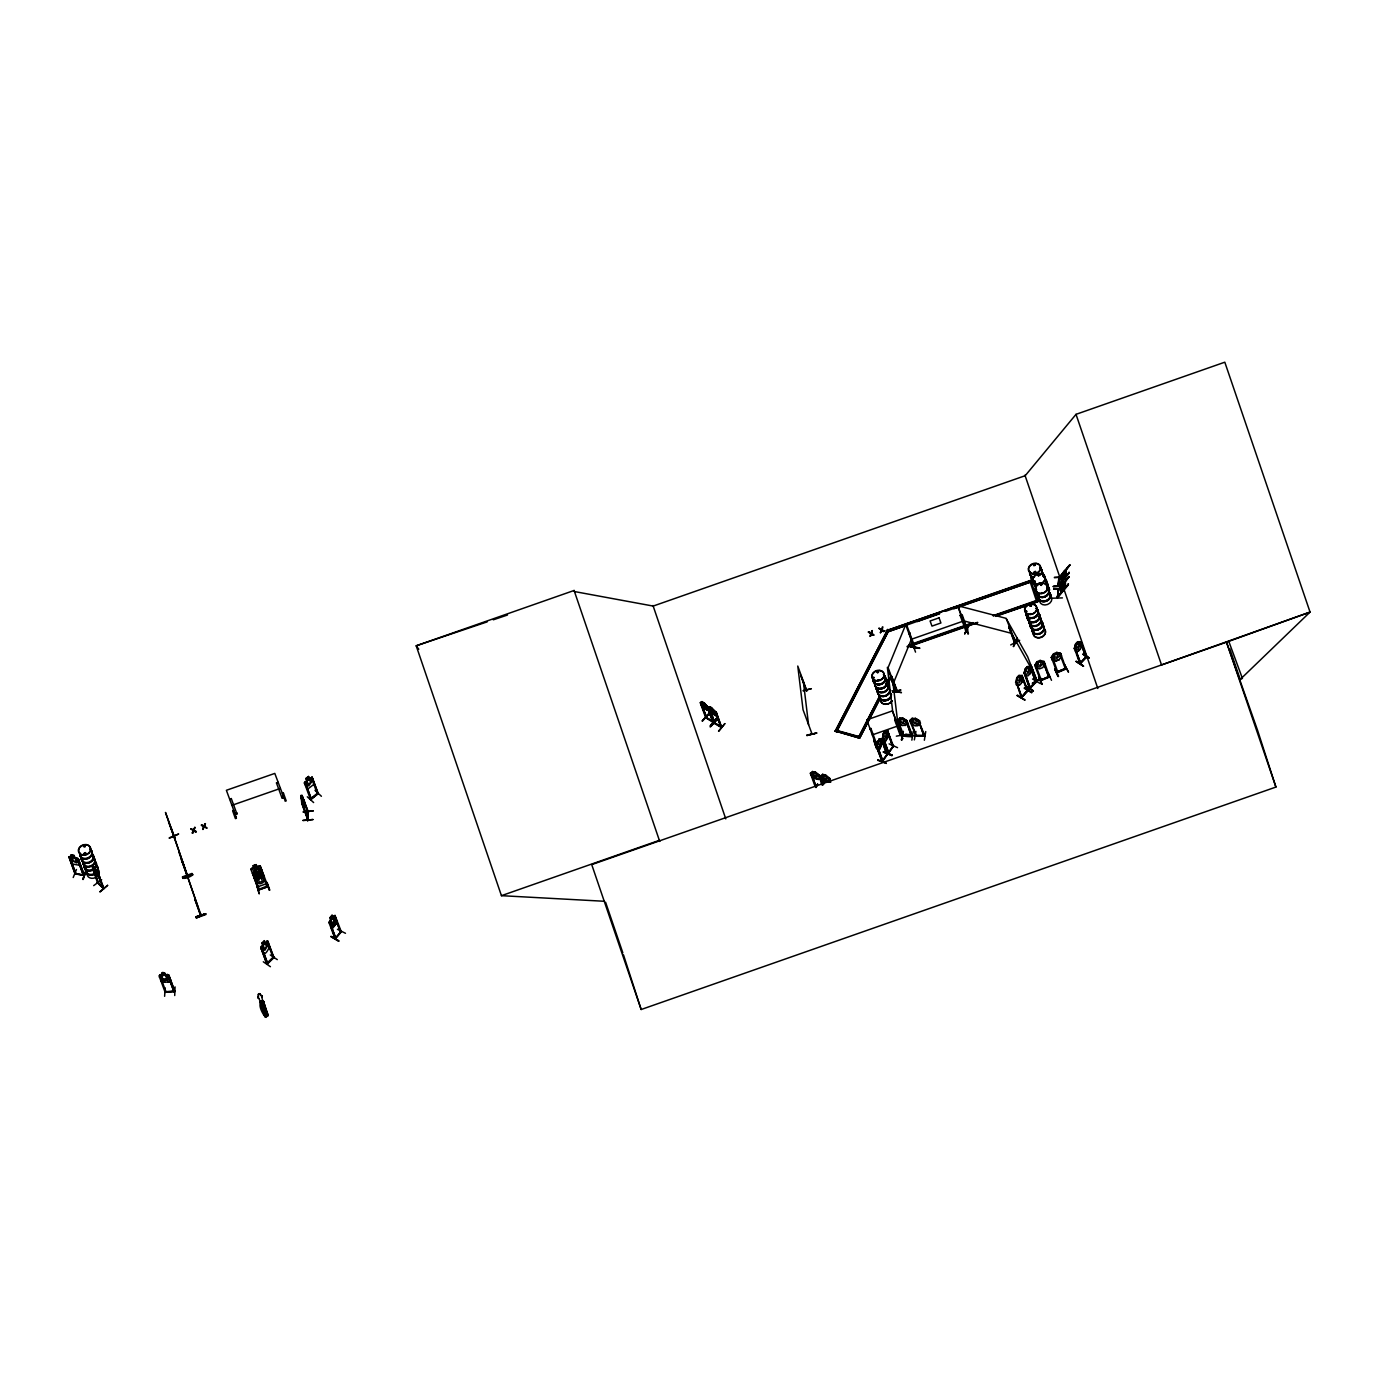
<?xml version="1.0" encoding="UTF-8"?>
<svg xmlns="http://www.w3.org/2000/svg" width="1379" height="1379" viewBox="0 0 1379 1379"><rect width="100%" height="100%" fill="white"/><g stroke="black" fill="none" stroke-linecap="round" stroke-linejoin="round"><path stroke-width="1.5" d="M269.457 948.442C271.042 941.357 266.113 958.026 262.631 952.596M1052.539 598.21L1062.416 597.9M1053.315 586.592L1063.192 586.334M1053.349 586.247L1063.14 585.541M712.478 721.906L713.236 722.32L706.944 706.841L707.841 706.996M702.066 701.687L708.013 706.962L713.374 721.906M713.96 722.648L721.045 726.836M715.011 723.285L709.254 708.496M720.855 727.25L715.046 711.478L710.34 706.893C706.22 709.392 712.116 704.859 710.099 708.496L712.909 712.684L715.701 713.271M721.234 727.043L720.648 726.699M313.86 781.962L313.757 784.427L307.707 789.098L304.328 782.979L312.033 776.998L318.049 793.477L310.482 799.51L311.068 798.355M310.482 799.475L318.153 793.115M310.292 798.975L317.928 792.856M311.826 778.997L312.74 778.635L311.826 778.997L317.549 794.304L317.808 792.925M318.273 793.718L312.033 776.998M308.482 812.403L302.501 796.752L308.051 811.697M303.035 820.591L312.964 819.522M313.171 811.007L303.259 811.714M307.569 819.488L307.672 818.592M307.741 812.041C309.292 804.646 306.741 836.329 307.845 811.231M301.742 797.321L300.95 795.493L300.984 798.234M301.243 798.682L301.07 796.407M307.81 819.971L301.725 803.423L301.967 795.252L307.948 812.576M301.501 801.871L308.189 820.04L301.76 802.044L301.88 798.113L303.07 804.129L301.794 800.682M300.95 795.493L301.76 797.476L301.794 795.459M806.801 690.862L797.769 666.04L803.043 709.754L811.99 733.835M811.421 733.283L811.559 733.99M896.402 692.172L887.369 667.367L892.644 711.081L901.59 735.3L892.299 710.926L866.77 719.872L875.682 744.108L876.32 742.885L875.786 744.091M901.28 733.973L901.625 735.145M901.194 734.783L900.228 735.438L900.883 733.956M261.786 1001.275L261.252 1000.93M1006.205 618.637L1027.683 656.835L1036.974 680.812L1030.992 665.178L1036.491 681.795L1035.336 681.622M703.083 702.411C702.17 707.048 708.823 707.996 703.842 702.997M160.464 976.884L159.55 977.246L160.464 976.884L166.083 992.208L164.997 992.328L174.909 991.242M164.618 996.31L165.135 987.898M164.928 991.415L165.773 991.673M166.083 992.208L165.894 991.363M168.359 976.573L169.272 976.229L168.359 976.573L173.892 991.691L174.874 991.587L168.807 975.022L159.895 974.953L162.067 974.832M173.72 991.105L174.719 990.708M175.047 986.881L174.719 995.535M1085.652 656.869L1086.755 657.093L1080.981 641.718L1077.792 641.718L1075.62 644.045L1076.034 649.285L1077.999 649.199L1080.395 644.7L1077.792 641.718L1075.551 643.993L1074.207 648.716M160.016 975.039L159.016 975.798L165.17 992.363M162.653 982.537L160.826 980.659L162.722 982.382L170.306 981.882L170.531 980.004M164.635 972.764L167.945 982.055C167.324 969.713 156.086 968.765 164.859 982.262M162.188 974.884L160.791 975.625L162.067 979.073L164.239 980.435L167.273 980.228L168.359 978.625L167.083 975.177L165.308 974.608M165.187 992.311L174.788 991.553L168.807 975.125L167.531 974.453M170.306 981.917L170.634 980.09M1017.185 695.654L1024.925 699.998L1017.185 695.585M1024.838 699.998L1017.392 695.033M1025.924 686.311L1033.25 690.724M263.303 961.784L270.422 966.713M83.654 846.723L84.429 845.379M83.55 846.275L85.308 846.465M84.343 854.463L85.429 854.29M84.636 846.654L84.291 845.741M84.722 853.929L85.36 854.239M878.492 671.642L877.027 671.659M878.837 679.916L877.854 680.416M878.854 680.019L877.906 679.847M878.544 680.192L878.561 680.364M1033.474 565.028L1034.888 564.114M1029.699 605.864L1030.578 604.709M1034.198 564.235L1035.388 564.942L1034.267 564.442M1031.078 606.019L1030.061 605.726M1031.475 605.502L1030.837 604.847M1030.544 613.603L1031.475 613.776M1031.147 605.691L1030.234 604.933M1035.112 573.319L1034.629 573.405M1031.561 605.571L1030.682 604.829M1035.336 572.923L1034.336 573.026M1038.146 575.164L1038.715 574.784M1039.749 575.233L1038.835 574.612M1038.87 583.731L1039.869 583.334L1038.835 583.265M1040.938 585.317L1040.559 585.179M1042.196 593.108L1041.679 593.298M1041.473 592.608L1042.334 592.867M882.715 760.484L882.026 761.656L887.318 753.951M887.938 753.365L888.593 752.279M893.54 746.039L887.973 753.486L882.336 738.437L882.767 737.524L888.783 753.037L883.215 737.162L883.215 733.559L885.042 730.973M893.264 745.556L892.92 746.849L887.628 730.922L893.489 746.194L888.214 753.692L882.922 737.765M895.66 720.286L901.211 735.403L901.297 734.042M1038.197 661.592L1038.301 665.109L1040.697 665.161L1040.955 662.765L1038.232 661.661M1054.763 653.594L1054.849 657.128L1057.245 657.18L1057.521 654.784L1054.797 653.68M1053.315 586.644L1063.261 585.851M1060.33 577.387L1054.452 577.267M1061.589 588.678L1053.625 589.229L1061.537 589.143M1053.694 588.919L1063.519 589.005M1057.865 585.299L1058.451 584.541L1058.538 585.903M1058.951 577.129L1059.4 578.508L1069.932 564.994L1059.4 578.422M1058.072 585.972L1058.882 577.215M1058.107 585.851L1059.331 577.198M1058.624 585.179L1069.208 572.44L1058.382 585.937L1058.882 577.629L1069.604 564.89M1057.383 596.831L1068.432 584.093L1057.383 597.676L1058.555 588.799L1058.279 590.178L1069.156 576.646L1058.21 590.005M1057.297 597.486L1058.796 589.247M1068.88 572.337L1069.208 572.44M1068.104 583.989L1068.432 584.093M1064.071 578.284L1066.243 570.527C1063.14 568.682 1061.899 577.163 1061.64 579.663C1063.347 582.041 1065.433 575.06 1062.623 580.369M1063.054 583.558L1060.761 591.281L1063.054 583.627M1065.777 572.716C1065.243 568.924 1060.796 582.783 1065.881 572.75M1061.847 592.022L1065.484 582.179L1064.398 581.438L1062.95 583.61M262.096 870.959L261.838 873.217L262.131 871.045M265.923 883.922L266.078 881.681L265.923 883.922L258.545 886.507L256.753 884.973L255.046 879.992L255.891 879.078M307.31 796.803L313.636 802.561M813.748 772.102L813.869 774.929L816.23 776.36L816.471 774.619L813.713 772.188M823.797 774.895L823.918 777.722L826.28 779.152L826.521 777.411L823.763 774.981M263.785 1010.186L265.044 1009.6L264.527 1010.721M896.902 691.189L891.42 675.969L897.367 691.034M911.174 638.115L914.174 647.992L914.536 647.079M914.863 647.147C914.622 650.233 914.777 646.441 915.415 648.061M79.758 865.219L80.034 863.547L79.723 865.322L72.501 864.03L70.812 861.927L72.553 863.943M1041.3 679.847L1048.488 676.589M1057.848 671.849L1056.728 671.901M1056.883 671.866L1066.157 668.263M886.766 754.692L882.026 739.127L879.061 739.023L876.372 746.573L882.319 761.777L882.405 760.26M882.06 761.536L876.441 746.522L877.268 741.626M882.37 738.541L883.301 733.594M882.577 741.23L879.992 748.814L877.251 748.969L879.992 748.711L882.612 741.316M308.293 819.936L307.793 811.972M902.969 735.628C925.102 736.231 903.745 735.317 902.849 735.714C907.261 731.663 922.741 738.765 902.797 736.007L897.195 720.562L898.143 720.976L897.315 720.683L899.677 718.287L902.866 718.407L906.02 722.475L904.383 723.872L899.591 722.389L899.591 718.218M900.849 718.7L900.918 721.682L903.417 722.63L903.745 720.665L901.935 718.718M907.072 720.683L902.917 718.269L906.951 720.803L912.364 735.783M902.211 725.457L898.057 723.044L902.211 725.457L905.469 725.354M903.314 731.353L901.418 740.075L903.383 731.594M901.952 740.075L902.935 731.628M906.193 720.7L911.416 736.11L906.072 720.683L912.364 736.162M898.143 720.596L903.745 735.645M907.83 723.044L905.451 725.44M910.623 723.148L914.76 725.578L918.104 725.526L920.482 723.268L919.534 720.803L915.484 718.373L912.14 718.425L909.761 720.665L910.743 720.493L916.139 735.576M915.432 718.511L918.586 722.579L916.949 723.975L912.157 722.493L912.157 718.321M913.208 731.456L911.847 740.144M914.76 725.578L918.035 725.457L920.396 723.148M914.346 739.902L915.932 731.439M912.226 718.39L909.744 720.752L916.208 736.162M918.673 720.596L924.068 736.3L918.604 720.889L925.068 736.231L915.432 736.196M924.24 735.834L925.119 735.938L915.518 735.731M923.964 735.352L924.102 736.248M924.361 740.23L925.74 731.559M334.787 938.03L335.356 938.875L330.029 922.999L335.631 937.961M914.501 647.165L914.139 647.975L915.225 647.527M705.514 717.339L713.374 721.993M705.686 717.821L706.531 718.287L700.532 702.445L706.772 717.976L701.187 702.687M715.098 723.32L709.409 707.927M1038.594 676.917L1042.11 684.363L1038.577 676.624M1042.007 684.363L1038.611 676.882M1054.728 669.16L1058.158 676.606L1054.763 669.108M1058.572 676.365L1055.159 668.936M97.375 882.405L103.942 888.49L97.754 871.942L92.307 866.115M102.753 887.662L103.632 888.748L97.581 882.956L92.393 867.65L98.53 883.284L92.359 866.202M103.856 888.438L97.668 882.077M259.424 889.662L253.805 874.355L253.029 874.924L253.805 874.355M258.476 889.421L267.733 885.783M914.036 647.647L915.001 647.216M967.834 629.875L967.593 630.134C962.042 629.858 969.833 629.893 966.627 629.065M1014.944 642.58L1008.859 626.997L1015.823 643.372L1006.187 618.361L957.888 605.76L966.679 629.893L965.472 630.186L966.248 629.686M1069.156 576.646L1058.486 589.781M1015.547 682.502L1016.806 677.744L1019.064 675.365L1016.892 677.796L1016.651 681.243L1017.306 683.036L1019.271 682.933L1021.667 678.451L1019.047 675.469L1022.235 675.469L1021.511 676.141L1028.044 690.758L1021.425 697.722L1016.013 681.64M1025.269 668.763L1024.011 673.538L1025.338 668.798C1030.958 662.868 1021.598 671.263 1025.769 674.072L1027.734 673.969L1030.13 669.487L1027.51 666.505L1030.699 666.505L1036.474 681.864M1021.77 682.571C1024.666 670.573 1022.684 684.07 1019.529 684.949M1030.234 673.607L1031.509 668.832L1030.234 673.607L1027.907 675.917L1024.959 675.831M1075.689 644.062L1074.362 648.699L1074.844 647.768L1080.774 663.385L1074.844 648.061M1075.224 651.043L1078.275 651.095L1080.515 648.837L1081.688 644.114M912.829 644.441L915.535 652.129M1027.82 690.293L1021.477 697.636M1030.268 687.587L1029.837 688.104M1080.567 662.747L1079.636 663.247L1085.618 657.197M193.094 832.882L193.663 830.537L196.301 831.761L193.922 829.951L194.835 827.348L193.525 829.986L190.854 828.745L193.267 830.572L192.37 833.14L193.663 830.537M203.971 825.969L201.42 825.038L203.713 826.555L202.92 829.434L204.213 826.831L206.867 828.055L204.488 826.245L205.402 823.642L204.092 826.28L204.678 823.901M870.494 635.857L871.166 633.823L873.821 635.047L871.442 633.237L873.821 635.047M870.614 636.184L871.166 633.823M880.44 632.737L881.215 629.841L880.44 632.737L881.733 630.117L884.37 631.358L883.491 631.306M871.045 633.271L872.355 630.634L871.045 633.271L868.374 632.03L869.253 632.065M882.181 627.186L882.112 629.858L882.905 626.928M173.806 836.243L174.633 837.329M187.01 873.803L187.889 877.665L187.992 876.785M187.492 875.303L187.768 876.096M195.094 900.297L194.973 898.849L200.679 915.484L200.351 913.26M200.127 913.863L201.041 915.311L200.248 913.191M201.041 915.191L178.822 851.894M192.37 833.14L193.146 830.261L190.854 828.745M196.301 831.761L194.043 830.261L194.835 827.348M202.92 829.434L203.713 826.555M206.867 828.055L204.609 826.573L205.402 823.642M869.873 636.426L870.77 633.857L868.374 632.03M871.562 633.564L872.355 630.634M301.656 797.493L303.69 803.043L303.035 805.508M267.56 963.145L262.217 948.631L261.355 949.062L262.217 948.631M274.007 957.578L267.664 940.961L260.803 947.614L261.372 946.184M1058.676 590.057L1058.193 588.695L1057.572 597.004M70.312 858.945L75.879 873.596M77.81 860.237L78.758 860.082L77.81 860.237L83.412 875.337M73.208 877.509L76.466 869.477M74.811 873.321L75.845 873.166L74.931 872.976M75.724 874.01L83.843 874.941M83.981 874.872L83.05 874.751M86.429 871.183L82.723 879.423L85.894 870.856M83.223 879.492L85.843 870.838M74.207 855.532L71.105 855.083L74.207 855.532L74.776 857.514L78.172 858.686L84.24 875.475L74.983 873.838L68.95 857.048L69.829 856.497L78.207 858.6L84.395 875.148L75.104 873.545L68.984 856.945M909.209 633.478L914.691 648.613L915.328 647.802M910.226 646.82L919.776 648.044L910.416 646.355M897.298 691.086L897.108 691.741M914.329 648.458L914.984 647.268M901.349 692.396L893.782 691.741M1040.145 679.968L1041.507 680.33M1041.386 680.416L1035.612 664.816M1044.041 661.541L1043.196 661.903L1048.798 677.261L1049.471 675.986M1056.9 672.538L1066.105 668.522M1057.952 672.435L1052.263 656.8M1065.174 668.332L1066.346 668.867L1057.072 672.814L1051.419 657.387L1053.642 653.818L1056.728 652.422L1060.727 653.491M893.609 682.674L911.674 638.632M1038.801 583.386L1039.783 583.386M1040.783 584.3L1041.662 584.903M881.784 761.036L882.164 761.225M887.542 754.261L881.784 738.868L879.044 739.127L881.44 741.988L879.647 746.78L877.975 747.039M806.319 690.207L806.767 690.948L800.785 675.245M877.682 760.346L886.232 763.208M877.837 759.691L886.369 763.449M883.732 751.641L891.592 755.399M891.972 755.744L883.146 751.986L892.161 755.037M892.144 755.054L883.508 751.865M1065.984 573.405L1063.157 578.37L1063.881 572.837L1066.346 570.544M318.273 793.666L310.62 799.786L304.414 782.927L304.983 781.617M816.006 786.875L811.3 773.447M812.559 771.464L812.662 775.308L815.161 777.204L818.626 776.791L815.61 772.292L812.507 771.55L810.352 773.188L815.179 786.668M811.162 773.722C808.697 772.602 813.834 778.825 815.144 778.704L818.281 779.394M815.575 772.378L819.557 775.377L820.384 777.842L818.161 779.411L811.369 775.481M822.711 785.134L819.557 775.377M818.23 779.48L820.281 777.808M823.16 783.824L820.557 775.929L822.677 774.343L825.693 775.032L829.606 778.17M815.747 787.443L817.333 784.203M816.109 787.512L817.713 784.013M822.608 774.257L822.711 778.101L827.193 780.497L828.676 779.583L825.625 775.17M829.865 782.083L828.71 777.773L830.003 781.807M828.641 777.928L829.451 778.239L828.486 778.325M961.387 614.603L966.834 629.083M968.661 625.394L964.748 633.823L968.679 625.601M1009.687 627.204L1008.721 627.29M1008.859 626.997L1014.323 642.39C1016.771 642.269 1012.083 640.494 1015.306 642.993M1014.099 641.459L1015.323 643.441M1017.357 638.339L1013.703 646.561M1013.22 646.475L1017.323 638.322M258.166 889.179L259.097 888.817M261.441 871.631L262.303 871.321L261.441 871.631L267.009 887.007L267.629 885.818M876.303 743.229L875.665 744.039L876.579 743.781L870.89 728.44L870.132 729.008L870.89 728.44M900.349 735.472L901.297 735.059M1065.122 584.403L1062.588 587.885L1065.243 583.472M835.209 731.025L887.766 629.513L889.093 629.875L836.691 731.749L835.209 731.025L836.691 731.749M835.346 731.387L887.766 629.513M836.553 731.387L889.093 629.875M880.491 697.946L859.686 738.127L858.359 737.765L879.026 697.222M885.956 683.846L888.921 678.106M858.359 737.765L879.147 697.584M886.076 684.191L889.059 678.451M859.686 738.127L880.354 697.584M887.283 684.208L890.265 678.468M887.421 684.553L890.386 678.83M886.956 731.404L893.075 746.711M835.605 731.129L836.07 730.232L859.083 736.61L858.738 737.868L835.605 731.129L858.738 737.868M835.726 731.491L836.07 730.232M858.617 737.506L859.083 736.61M331.046 936.444L338.975 940.978L331.063 936.393M331.081 936.772L338.648 941.305M334.925 938.685L328.96 922.482M335.838 938.22L330.029 922.999M330.805 927.567L332.184 928.584L336.804 922.947L334.994 915.397L341.337 931.825C340.165 930.049 341.544 931.963 335.011 938.685M340.406 932.221L335.235 917.328M341.285 931.808L335.39 938.789M186.734 874.476L181.632 859.41M187.665 875.924L187.406 875.044M1040.473 680.192L1034.75 665.385L1037.06 661.713L1040.18 660.42M1052.211 659.869L1056.228 660.851L1059.365 659.576L1056.211 660.937L1052.211 659.869L1051.298 657.404L1053.608 653.732L1053.608 658.507L1056.159 659.076L1059.727 655.904L1056.676 652.422L1060.623 653.543L1066.174 668.936M1059.296 659.541L1061.571 655.783L1060.692 653.405L1059.727 653.836L1065.519 669.211M1025.855 686.035L1033.388 691.017L1026.01 686.294M1083.515 665.971L1076.172 661.213M876.837 745.625L882.888 761.122L877.32 745.246L877.32 741.643M234.999 814.265L237.016 813.558M1027.7 690.551L1021.184 697.481L1027.493 690.086M1029.561 688.5L1036.146 681.657M1030.458 688.138L1024.7 672.831M1030.613 666.626L1035.87 682.502L1035.836 681.157M1080.74 663.351L1080.688 662.799M1085.738 657.507L1080.895 641.838M1086.652 657.145L1086.29 656.266M306.741 780.307L305.69 781.927L306.965 785.375L308.775 785.858L311.878 781.479L310.62 778.032L309.12 778.428L308.431 776.567M259.114 993.742L257.942 994.518L258.494 996.155A2.258 1.327 -18.1 0 0 258.769 998.275L260.993 1002.964L263.096 1002.119L261.751 997.138A2.258 1.327 -18.1 0 0 260.597 995.31L260.631 995.431A2.258 1.327 -18.1 0 1 261.803 997.241L261.803 997.241M236.257 818.212L233.447 810.3M897.057 691.724L888.076 667.643L906.141 623.601L915.191 647.82M878.009 741.109L878.682 740.299L880.285 742.523L879.492 745.108L878.182 744.005L878.113 741.144M883.922 733.025L884.594 732.215L886.197 734.438L885.387 737.024L884.077 735.903L884.008 733.059M876.544 746.539L876.872 745.608M887.438 731.732L887.559 730.853M885.801 740.695L887.628 738.11L888.472 733.128L885.887 740.73L883.198 740.782L885.887 740.626M881.836 760.915L887.18 754.796M886.749 754.623L887.404 753.537M893.006 745.315L892.42 746.177L887.593 730.749M887.559 754.192L882.474 761.639M897.557 747.659L889.093 743.867M266.802 964.093L273.783 956.992M272.766 957.578L273.438 958.198L272.835 957.371M273.887 957.698L267.061 964.352L260.89 947.58M919.603 648.371L910.106 646.492M1029.975 667.16L1035.87 682.502M84.912 846.482L84.74 845.723M1034.646 564.063L1033.785 565.562M1035.146 565.338L1033.991 565.649M1040.524 584.386L1042.024 583.989M267.75 963.783L261.976 948.459M251.788 868.287L250.875 869.373L253.788 867.615L253.202 865.719L256.218 864.581L256.839 866.615L258.614 866.598L259.873 870.046L258.856 872.08L255.925 873.114L253.805 872.183L252.529 868.736L253.874 867.563M254.96 880.078L264.389 876.785M1059.158 577.594L1069.932 564.994M1058.382 585.937L1069.104 573.199M1068.846 576.543L1058.434 589.402M1057.607 597.607L1068.346 584.851M337.424 929.291L345.491 933.29M604.192 901.263L501.439 895.678L416.199 645.803L574.095 590.471L574.491 591.557L653.181 606.071L1025.218 475.686L1076.016 414.338L1224.811 362.194L1310.05 612.086L1240.204 679.433L1229.758 648.785M335.097 915.466L328.874 922.654L330.701 919.448L329.977 921.293L331.253 924.757L332.822 925.05L334.718 922.827L335.2 920.155L332.046 915.277L330.012 917.656L333.442 926.912M332.132 915.328L330.098 917.707L330.857 919.534M332.632 917.19L334.201 915.553M330.994 920.224L332.908 917.897M334.183 921.344L332.27 923.568L330.994 920.103M332.029 928.567L336.959 922.999L336.924 920.414M260.7 1002.533L265.716 1016.461M262.734 1001.844L267.233 1015.909L263.165 1001.688M260.907 1002.309C277.42 1036.784 250.616 1001.068 263.785 1001.482M317.687 794.201L317.17 793.356M97.995 874.372L94.186 870.597L92.996 865.65M1080.171 642.183L1086.187 657.628M888.421 753.572L888.248 752.244M700.429 702.376L702.135 701.601L702.428 704.997L704.583 707.393L707.375 707.979M701.239 704.841L704.635 708.754L707.255 710.219L708.737 709.358M712.84 721.596L706.703 706.186L701.997 701.601M707.617 707.237L704.548 703.135M707.186 710.288L708.806 709.271M711.34 707.789L713.719 712.219L712.167 708.289M702.463 721.096L708.978 713.994M706.393 717.89L705.72 716.977M712.96 714.046L715.511 715.58L709.651 710.064M708.582 708.082L714.046 723.182L721.51 727.647L716.27 712.219L721.665 727.25M715.96 712.529L716.356 712.253M717.063 714.65L715.511 715.58M710.151 725.75L716.477 718.338L710.53 726.009M710.788 726.388C731.456 703.497 696.619 743.109 716.684 718.683M714.943 722.941L714.288 722.286M718.528 731.077L724.854 723.665M718.838 731.266L724.802 723.63M235.154 813.92L236.912 813.265M236.878 813.938L236.809 813.007M1017.719 677.296L1018.443 676.537L1019.908 677.83L1019.202 681.312L1017.736 680.106L1017.805 677.348M1024.097 673.469L1024.58 672.556L1030.096 687.897M1016.133 681.778L1016.426 684.898M1036.405 681.829L1029.82 688.742L1024.959 673.004M1030.268 667.419L1030.561 666.557M1024.528 687.88L1031.94 692.603L1024.563 687.88M1029.458 687.862L1035.336 681.967M1077.189 642.786L1076.465 646.372L1077.93 647.561L1079.033 645.131L1077.258 642.838M1032.543 679.002L1040.404 683.639M1086.686 657.042L1080.153 663.971L1075.241 648.216M1080.55 642.631L1080.826 641.769M1078.257 651.198L1080.515 648.837M1086.376 656.887L1079.843 663.799L1074.637 648.854M267.509 943.012L268.388 942.564L267.509 943.012L273.404 958.181M270.301 954.957L277.3 959.629M273.542 956.819L266.681 963.507M262.079 942.84L264.372 940.616L265.078 942.65L266.371 942.098L267.647 945.563L264.906 950.234L263.217 949.855L262.079 942.84L262.837 944.736M896.798 691.327L892.092 677.778M901.487 734.524L900.142 735.162L894.712 720.097L895.574 719.786L894.712 720.097M257.149 876.389L260.321 875.372L257.994 874.217L255.942 876.975L257.183 874.045L254.425 872.717L257.649 873.424L259.7 870.787L258.494 873.614L261.372 875.079L257.149 876.389L257.994 878.354L256.615 879.44L257.89 882.888L259.993 883.818L262.924 882.784L263.958 880.767L262.682 877.303L260.993 877.234M1021.632 696.86L1016.495 681.967M85.17 846.654L83.757 846.258M878.526 672.297L877.44 672.573M1038.456 574.957L1038.266 575.801M1039.214 575.629L1038.456 575.888M1031.337 605.967L1030.406 606.208M340.803 932.359L335.131 938.289M305.655 783.927L311.395 799.286L305.862 784.117M314.998 790.322L321.41 796.286M306.638 780.307L305.948 778.463L308.5 776.446L309.189 778.48M306.017 778.514L308.568 776.515M97.771 872.907L103.58 888.697M93.686 885.628L101.667 879.716M107.631 885.37L100.133 891.92M107.596 885.318L99.909 891.696M93.496 867.443C90.893 862.375 97.857 870.821 92.91 865.719M93.6 871.114L99.564 878.216L99.512 876.837M96.892 870.666L99.581 876.906M830.382 780.514L828.21 782.203C811.8 772.033 826.848 786.254 830.486 780.548L829.52 778.17M1027.579 690.672L1022.167 675.417M1027.389 691.413L1021.494 675.865M1021.667 696.895L1016.133 681.519M895.902 691.517L896.35 692.275L890.386 676.572M256.925 886.007L259.235 893.92L256.959 885.697M874.01 740.092L876.337 747.987L874.045 739.765M1049.419 676.365L1040.387 680.433L1049.678 676.537M1049.385 676.038L1049.643 676.968L1044.127 661.386L1040.111 660.42L1043.162 663.885L1039.594 667.057L1037.06 666.505L1037.06 661.713L1034.888 665.454L1035.698 664.781M75.793 874.01L70.415 858.652M1049.643 676.968L1040.68 680.743M68.95 857.048L71.915 857.014L71.139 854.997M967.558 630.151L962.214 614.81M715.46 715.494L717.132 714.563M878.337 672.435L877.613 672.4M233.465 810.266L232.672 810.904L235.413 818.609L236.412 818.247L233.516 810.249M1019.684 640.287L1010.686 644.924M1041.214 678.485L1032.25 683.26L1041.317 678.761M165.773 991.742L173.668 990.949M236.55 813.489C235.344 811.421 234.74 816.351 235.137 813.507M282.074 797.631L283.781 797.252M1064.691 664.868L1068.518 672.176L1064.467 664.644M1048.143 672.849L1051.505 680.312M1057.745 671.539L1065.053 668.608M168.497 821.694L174.547 838.208M169.376 838.242L178.649 834.002L169.238 837.863M182.58 877.303L192.319 874.424M182.976 878.457C205.109 867.512 183.493 882.905 182.442 876.872L191.991 873.441L192.543 875.079M195.99 916.966L205.643 913.794L196.352 917.949L195.956 916.828L205.678 913.881M205.626 913.708L195.956 916.828M196.352 917.949L205.902 914.518M960.077 615.327L960.973 615L960.077 615.327L965.765 630.479M266.63 882.594L269.215 890.007M968.058 633.754L965.783 625.928L968.454 633.633M256.925 866.512L260.286 865.995L268.026 886.594L258.683 889.972M902.487 738.472L900.366 730.853M231.293 798.579L229.741 799.424L231.293 798.579L236.912 813.886L235.275 814.455L226.38 790.288L274.8 773.412L283.884 797.527L283.195 796.803M276.421 782.858L278.058 782.289L276.524 783.117L282.057 798.165L283.695 797.579M283.436 793.149L286.211 800.889L285.194 801.233L282.695 793.408M283.471 793.184L282.35 793.218M1240.135 679.226L1242.427 678.434L1228.706 641.149M1024.925 475.134L1062.554 585.127M201.42 825.038L204.092 826.28M881.612 629.582L878.923 628.324L881.491 629.255M256.235 864.667L253.098 865.771L253.788 867.615M251.754 868.339L260.303 866.081M911.105 639.373L963.214 621.119M257.735 868.753L254.581 869.77L255.287 871.7L254.064 872.89L255.339 876.354L257.459 877.268L260.39 876.251L261.407 874.217L257.046 867.15L254.098 868.184L255.408 871.718L252.391 873.459L261.803 870.149M258.425 870.597L260.459 869.89M252.702 874.338L254.46 875.803L261.803 873.131M257.856 878.32L255.804 878.957M263.148 876.475L260.924 877.32L260.286 875.286M255.908 879.836L254.184 878.337L255.856 879.923L263.234 877.337L263.63 875.113M872.304 734.904L897.832 725.957M501.439 895.678L659.334 840.345L659.731 841.449L574.095 590.471M641.166 1009.514L1275.92 787.064L1257.614 730.422L1226.5 642.166L591.729 864.616L641.166 1009.514L623.498 954.889M231.913 805.319L280.333 788.443M907.141 625.118L886.783 632.22L886.266 630.72L1030.803 580.3L1037.508 600.537L993.345 615.93M1030.837 580.68L886.266 630.72M939.547 613.414L886.783 632.22M945.649 611.276L1031.233 581.835L953.923 608.794M917.311 621.584L939.685 613.776M908.951 644.976L973.16 622.584M993.225 615.586L1037.387 600.193M973.281 622.929L907.227 646.303M907.33 646.82L977.556 622.325M995.621 616.034L1037.87 601.692L995.741 616.379M907.468 647.182L977.694 622.687M261.958 1000.706L260.941 1000.913L262.32 1001.671M267.664 1015.771L263.234 1000.775L268.284 1015.565L264.854 1016.564M263.613 1012.755L266.819 1011.669M487.201 621.86L416.199 645.803L418.785 649.233M493.286 619.809L507.489 615.017M71.949 856.928L70.639 857.273L71.898 860.72L76.862 862.978L77.845 861.772L76.586 858.324L74.811 857.428M714.477 722.837L720.803 726.474M714.753 723.544L708.772 707.668M721.441 727.578L715.546 711.788M103.373 888.145L94.617 867.46M1048.902 677.21L1043.196 661.903M966.403 629.875L957.733 606.226L905.624 624.48L914.38 648.544M258.597 890.024L258.407 889.438M803.405 690.465L811.369 688.69L803.13 690.862M893.006 691.793L900.952 690L892.73 692.189M806.887 735.49L816.713 733.025L806.905 735.541M906.313 734.369L896.333 736.162M883.87 738.954L886.697 737.024L887.335 733.904L884.956 731.042L887.697 730.784M302.949 820.333L312.981 819.54M902.659 738.696L899.866 730.749L902.607 738.782M266.699 882.508L269.439 890.231M259.08 993.621L260.131 994.069L259.355 993.604M165.221 974.763L167.531 974.539M165.463 975.298L162.394 975.591M163.687 978.952L166.721 978.745M887.025 754.934L881.164 739.351M266.595 941.047L267.664 940.961L273.559 957.474L266.819 964.18L260.803 947.511M1041.162 585.472L1041.869 584.093M1060.382 577.077L1054.401 577.732M1057.693 596.331L1057.727 597.659L1057.659 596.297M83.223 874.372L83.395 875.372L77.913 859.944M899.573 718.304L902.917 718.269M909.881 720.786L910.657 720.7M905.986 721.079L906.882 721.096M918.552 721.183L919.621 720.889L915.449 718.425M915.311 735.231L924.809 735.386M915.242 736.11L924.999 735.903M1016.409 684.742L1019.529 684.846L1016.495 684.794M891.972 690.724L901.452 692.706M260.441 869.959L261.717 870.218M811.197 773.119L816.144 786.599M821.246 775.912L820.522 776.032M260.579 1002.585L260.028 1001.861L265.096 1016.668M810.473 773.24L811.386 773.36M822.849 784.858L819.264 775.739M820.384 776.308L821.35 776.239L823.987 784.03M968.765 625.704L964.748 633.823M963.421 620.791L1011.721 633.392M887.886 629.875L889.231 630.237M858.221 737.403L859.565 737.765M836.191 730.594L859.22 736.972M1065.226 585.058L1062.399 590.022L1062.002 587.592L1064.192 582.938C1067.863 580.266 1062.985 594.504 1060.916 591.212M892.971 746.763L887.714 753.02L888.8 752.831M806.37 691.017L800.889 675.986M876.32 742.885L876.441 743.85M877.44 672.693L877.01 672.194M1015.203 642.2L1015.789 643.269M707.168 706.307L713.15 722.286L705.772 717.856L700.239 702.79M710.392 706.979L716.27 712.34M706.617 717.649L713.236 721.424M1082.825 654.215L1088.841 658.3M1026.907 667.557L1028.751 669.901L1027.665 672.331L1026.183 671.142L1026.269 668.384M1024.356 673.641L1029.561 688.586L1036.284 681.209M174.409 836.657L174.823 837.949M186.906 873.734L188.165 877.389M878.923 628.324L881.336 630.151M201.524 825.349L203.816 826.866M882.008 629.548L884.37 631.358M869.132 631.754L870.925 632.961M883.611 631.616L881.733 630.117M871.287 634.133L873.045 635.323M193.767 830.847L195.525 832.037M262.613 952.458L264.113 953.544M815.592 772.326L819.505 775.463M252.771 874.217L254.46 875.803M93.669 866.908L94.841 868.081M1011.738 633.685L1033.216 671.866M1052.315 657.093L1051.298 657.404M1044.903 663.799L1042.817 667.574L1039.611 668.832L1035.663 667.867M1035.75 665.092L1034.75 665.385M1031.509 692.654L1024.201 688.276M890.489 677.313L896.022 692.43M881.698 738.834L887.162 754.106M816.713 733.042L806.836 735.076M829.451 778.239L830.692 782.289M820.453 775.894L823.297 783.548M818.747 775.17L821.901 784.927M306.121 778.514L306.81 780.359M313.085 810.818L303.242 812.179M301.018 798.062L301.76 802.044M334.959 917.173L340.699 932.445M331.994 915.415L335.407 924.671M260.183 866.046L263.527 875.148M267.509 885.766L267.854 886.749L258.562 889.955L250.857 869.287M261.114 877.854L262.389 881.302L259.459 882.336L258.183 878.888M260.028 876.492L258.149 877.165M262.993 1000.861L260.476 1002.309L265.147 1016.651M265.888 1008.842L262.734 1010.066M267.233 1012.962L264.078 1014.186M260.097 993.966L260.631 995.431M260.941 1000.913L261.338 1002.016M174.874 838.087L165.48 812.438L188.216 877.544M181.287 859.531L187.889 877.665L186.544 874.045M194.646 898.97L200.093 914.036M168.376 976.28L173.995 991.691M73.742 855.807L71.898 855.48M965.145 625.807L967.937 633.857M873.665 740.213L876.354 747.935M267.095 882.388L269.801 890.11M1275.92 787.064L1226.5 642.166L1310.05 612.086L1161.514 664.937L1076.016 414.338M1063.933 589.178L1097.822 688.5M652.974 605.484L725.768 818.885M605.571 902.211L622.843 952.872M1030.699 580.318L1031.233 581.835M1037.353 600.175L1037.87 601.692M170.996 827.486L184.252 866.633M184.355 866.926L197.593 906.072M1029.734 580.662L1036.456 600.916M263.234 1000.775L267.871 1015.702M258.459 996.052L258.494 996.155A2.258 1.327 -18.1 0 0 258.735 998.172L258.769 998.275M892.902 682.398L898.177 726.112M803.302 681.088L808.577 724.802M99.426 876.906L99.495 878.095M1037.939 613.017A6.326 5.102 -20.2 0 1 1038.68 619.947A6.326 5.102 -20.2 0 1 1030.441 622.153A6.412 5.171 -20.2 0 1 1028.096 615.344M1028.269 615.603A6.326 5.102 -20.2 0 0 1030.441 622.153A6.412 5.171 -20.2 0 0 1038.663 619.74A6.412 5.171 -20.2 0 0 1037.922 612.707M1039.214 616.516A6.309 5.085 -20.2 0 1 1039.938 623.411A6.309 5.085 -20.2 0 1 1031.733 625.601A6.309 5.085 -20.2 0 1 1029.561 619.085M1039.111 616.275A6.292 5.068 -20.2 0 1 1036.801 625.308A6.292 5.068 -20.2 0 1 1028.941 620.188M1036.387 608.57A6.412 5.171 -20.2 0 1 1037.129 615.586A6.412 5.171 -20.2 0 1 1028.768 617.826A6.412 5.171 -20.2 0 1 1026.579 611.19M1037.68 612.328A6.309 5.085 -20.2 0 1 1035.37 621.395A6.309 5.085 -20.2 0 1 1027.458 616.258M1036.405 608.88A6.309 5.085 -20.2 0 1 1037.146 615.792A6.309 5.085 -20.2 0 1 1028.906 617.982A6.309 5.085 -20.2 0 1 1026.752 611.449M1037.835 612.5A6.412 5.171 -20.2 0 1 1038.577 619.533A6.412 5.171 -20.2 0 1 1030.216 621.757A6.412 5.171 -20.2 0 1 1028.027 615.12M1036.301 608.346A6.412 5.171 -20.2 0 1 1037.06 615.379A6.412 5.171 -20.2 0 1 1028.7 617.602A6.412 5.171 -20.2 0 1 1026.493 610.966M1036.163 608.173A6.326 5.102 -20.2 0 1 1033.836 617.258A6.326 5.102 -20.2 0 1 1025.924 612.104M1042.3 624.842A6.326 5.102 -20.2 0 1 1039.973 633.926A6.326 5.102 -20.2 0 1 1032.061 628.772M1042.265 624.532A6.412 5.171 -20.2 0 1 1043.007 631.565A6.412 5.171 -20.2 0 1 1034.646 633.806A6.412 5.171 -20.2 0 1 1032.44 627.169M1043.558 628.341A6.309 5.085 -20.2 0 1 1044.282 635.236A6.309 5.085 -20.2 0 1 1036.077 637.426A6.309 5.085 -20.2 0 1 1033.922 630.91M1043.455 628.1A6.292 5.068 -20.2 0 1 1044.196 634.995A6.292 5.068 -20.2 0 1 1035.991 637.184A6.292 5.068 -20.2 0 1 1033.836 630.686M1039.335 616.896A6.292 5.068 -20.2 0 1 1040.059 623.791A6.292 5.068 -20.2 0 1 1031.871 625.98A6.292 5.068 -20.2 0 1 1029.717 619.464M1040.731 620.395A6.412 5.171 -20.2 0 1 1041.49 627.411A6.412 5.171 -20.2 0 1 1033.13 629.651A6.412 5.171 -20.2 0 1 1030.923 623.015M1042.024 624.153A6.309 5.085 -20.2 0 1 1042.765 631.065A6.309 5.085 -20.2 0 1 1034.526 633.271A6.309 5.085 -20.2 0 1 1032.371 626.738M1040.766 620.705A6.309 5.085 -20.2 0 1 1038.439 629.772A6.309 5.085 -20.2 0 1 1030.544 624.618M1040.662 620.171A6.412 5.171 -20.2 0 1 1041.404 627.204A6.412 5.171 -20.2 0 1 1033.043 629.427A6.412 5.171 -20.2 0 1 1030.837 622.808M1040.507 619.998A6.326 5.102 -20.2 0 1 1041.248 626.928A6.326 5.102 -20.2 0 1 1033.009 629.134A6.326 5.102 -20.2 0 1 1030.837 622.584M1046.213 582.748A6.326 5.102 -20.2 0 1 1047.523 588.833M1036.112 589.35A6.326 5.102 -20.2 0 1 1036.525 585.334M1046.109 582.231A6.412 5.171 -20.2 0 1 1047.437 588.419M1036.56 590.109A6.412 5.171 -20.2 0 1 1036.284 584.851M1047.471 586.247A6.309 5.085 -20.2 0 1 1048.781 592.315M1038.111 593.97A6.309 5.085 -20.2 0 1 1037.422 592.815M1047.385 586.006A6.292 5.068 -20.2 0 1 1048.678 592.074A6.326 5.102 -20.2 0 1 1049.419 599.089A6.326 5.102 -20.2 0 1 1041.179 601.296A6.326 5.102 -20.2 0 1 1039.008 594.745M1038.025 593.728A6.292 5.068 -20.2 0 1 1037.353 592.591M1044.661 578.301A6.412 5.171 -20.2 0 1 1045.989 584.472M1036.163 587.092A6.412 5.171 -20.2 0 1 1034.836 580.921M1045.954 582.059A6.309 5.085 -20.2 0 1 1047.264 588.143M1036.56 589.798A6.309 5.085 -20.2 0 1 1035.732 585.989M1044.679 578.611A6.309 5.085 -20.2 0 1 1045.989 584.696M1036.319 587.264A6.309 5.085 -20.2 0 1 1035.008 581.197M1044.437 577.904A6.326 5.102 -20.2 0 1 1045.747 583.989M1036.06 586.575A6.326 5.102 -20.2 0 1 1034.198 581.835M1048.661 591.867A6.412 5.171 -20.2 0 1 1049.402 598.882A6.412 5.171 -20.2 0 1 1041.042 601.123A6.412 5.171 -20.2 0 1 1038.852 594.487M1049.867 595.435A6.292 5.068 -20.2 0 1 1047.557 604.467A6.292 5.068 -20.2 0 1 1039.68 599.331M1047.144 587.713A6.412 5.171 -20.2 0 1 1044.782 596.935A6.412 5.171 -20.2 0 1 1036.767 591.694M1048.436 591.47A6.309 5.085 -20.2 0 1 1046.109 600.554A6.309 5.085 -20.2 0 1 1038.215 595.4M1047.161 588.023A6.309 5.085 -20.2 0 1 1044.834 597.09A6.309 5.085 -20.2 0 1 1036.939 591.953M1048.592 591.643A6.412 5.171 -20.2 0 1 1046.23 600.865A6.412 5.171 -20.2 0 1 1038.215 595.642M1047.057 587.506A6.412 5.171 -20.2 0 1 1045.472 596.366A6.412 5.171 -20.2 0 1 1036.543 592.884M1046.902 587.316A6.326 5.102 -20.2 0 1 1045.351 596.073A6.326 5.102 -20.2 0 1 1036.543 592.625M1041.766 572.388A6.326 5.102 -20.2 0 1 1043.627 577.146M1034.715 581.697A6.326 5.102 -20.2 0 1 1031.526 576.319M1033.009 573.75A6.326 5.102 -20.2 0 1 1035.715 571.975M1041.731 572.095A6.412 5.171 -20.2 0 1 1043.627 576.905M1033.25 580.887A6.412 5.171 -20.2 0 1 1031.354 576.077M1034.112 572.44A6.412 5.171 -20.2 0 1 1035.595 571.664M1044.73 577.784A6.343 5.12 -20.2 0 1 1044.868 580.473A6.292 5.068 -20.2 0 0 1044.644 577.715M1042.989 575.715A6.343 5.12 -20.2 0 1 1044.041 576.629A6.292 5.068 -20.2 0 0 1042.92 575.664M1040.214 567.941A6.412 5.171 -20.2 0 1 1041.541 574.112A6.309 5.085 -20.2 0 0 1040.231 568.251M1033.061 577.37A6.412 5.171 -20.2 0 1 1029.82 571.923M1041.49 571.699A6.309 5.085 -20.2 0 1 1043.351 576.439M1033.147 580.369A6.309 5.085 -20.2 0 1 1031.285 575.629M1033.991 572.044A6.309 5.085 -20.2 0 1 1035.457 571.302M1033.199 577.525A6.309 5.085 -20.2 0 1 1030.01 572.164M1039.973 567.545A6.326 5.102 -20.2 0 1 1040.369 574.871M1034.457 577.129A6.326 5.102 -20.2 0 1 1029.751 571.475M886.232 680.364A6.309 5.085 -20.2 0 1 882.095 688.759A6.309 5.085 -20.2 0 1 874.976 683.363M886.232 680.071A6.412 5.171 -20.2 0 1 882.026 688.604A6.412 5.171 -20.2 0 1 874.803 683.122M886.369 682.691A6.292 5.068 -20.2 0 1 884.06 691.724A6.292 5.068 -20.2 0 1 876.199 686.604M883.646 674.986A6.412 5.171 -20.2 0 1 884.387 682.002A6.412 5.171 -20.2 0 1 876.027 684.243A6.412 5.171 -20.2 0 1 873.838 677.606M885.973 679.657A6.309 5.085 -20.2 0 1 881.836 688.069A6.309 5.085 -20.2 0 1 874.734 682.674M883.663 675.296A6.309 5.085 -20.2 0 1 881.353 684.363A6.309 5.085 -20.2 0 1 873.459 679.209M886.145 679.847A6.412 5.171 -20.2 0 1 881.939 688.397A6.412 5.171 -20.2 0 1 874.717 682.898M883.577 674.762A6.412 5.171 -20.2 0 1 884.318 681.795A6.412 5.171 -20.2 0 1 875.958 684.018A6.412 5.171 -20.2 0 1 873.752 677.399M883.422 674.59A6.309 5.085 -20.2 0 1 884.146 681.519A6.309 5.085 -20.2 0 1 875.924 683.708A6.309 5.085 -20.2 0 1 873.752 677.175M887.524 683.863A6.309 5.085 -20.2 0 1 883.387 692.258A6.309 5.085 -20.2 0 1 876.268 686.863M887.628 684.225A6.292 5.068 -20.2 0 1 883.508 692.603A6.292 5.068 -20.2 0 1 876.423 687.225M890.041 690.224A6.412 5.171 -20.2 0 1 883.215 696.533A6.309 5.085 -20.2 0 1 877.802 691.034M877.613 690.793A6.412 5.171 -20.2 0 0 883.215 696.533A6.309 5.085 -20.2 0 0 890.024 690.483M888.007 686.811A6.412 5.171 -20.2 0 1 889.059 687.742M891.299 693.947A6.309 5.085 -20.2 0 1 884.577 700.153A6.309 5.085 -20.2 0 1 879.078 694.499M891.472 694.171A6.412 5.171 -20.2 0 1 884.663 700.48A6.412 5.171 -20.2 0 1 879.061 694.723M889.955 690.017A6.412 5.171 -20.2 0 1 883.129 696.326A6.412 5.171 -20.2 0 1 877.544 690.586M887.921 686.587A6.412 5.171 -20.2 0 1 888.972 687.518M889.783 689.793A6.326 5.102 -20.2 0 1 883.043 696.016A6.326 5.102 -20.2 0 1 877.544 690.345M887.766 686.414A6.326 5.102 -20.2 0 1 888.817 687.328M892.11 700.687A6.343 5.12 -20.2 0 1 884.473 704.083A6.343 5.12 -20.2 0 1 880.543 698.515M890.851 697.136A6.412 5.171 -20.2 0 1 883.129 700.584A6.412 5.171 -20.2 0 1 879.147 694.947M890.868 697.343A6.326 5.102 -20.2 0 1 884.025 700.842A6.326 5.102 -20.2 0 1 879.181 696.567M892.127 700.825A6.309 5.085 -20.2 0 1 885.318 704.307A6.309 5.085 -20.2 0 1 880.491 700.032M91.79 853.704A6.326 5.102 -20.2 0 1 89.463 862.789A6.326 5.102 -20.2 0 1 81.551 857.635M83.033 855.066A6.326 5.102 -20.2 0 1 85.739 853.291M91.755 853.394A6.412 5.171 -20.2 0 1 89.394 862.616A6.412 5.171 -20.2 0 1 81.378 857.376M82.878 854.773A6.412 5.171 -20.2 0 1 85.619 852.98M93.048 857.186A6.309 5.085 -20.2 0 1 90.738 866.236A6.309 5.085 -20.2 0 1 82.861 861.099M92.945 856.962A6.292 5.068 -20.2 0 1 90.652 865.995A6.292 5.068 -20.2 0 1 82.774 860.875M90.221 849.24A6.412 5.171 -20.2 0 1 87.877 858.462A6.412 5.171 -20.2 0 1 79.844 853.239M91.531 852.998A6.326 5.102 -20.2 0 1 89.204 862.099A6.326 5.102 -20.2 0 1 81.292 856.928M84.016 853.342A6.326 5.102 -20.2 0 1 85.481 852.584M90.256 849.55A6.326 5.102 -20.2 0 1 87.946 858.634A6.326 5.102 -20.2 0 1 80.016 853.48M89.997 848.861A6.326 5.102 -20.2 0 1 87.687 857.945A6.326 5.102 -20.2 0 1 79.775 852.791M96.134 865.529A6.326 5.102 -20.2 0 1 97.444 871.614M95.289 873.855A6.326 5.102 -20.2 0 1 87.773 874.2A6.326 5.102 -20.2 0 1 86.446 868.115M96.099 865.219A6.412 5.171 -20.2 0 1 96.496 872.648M95.237 873.683A6.412 5.171 -20.2 0 1 87.618 874.027A6.412 5.171 -20.2 0 1 86.291 867.839M97.306 868.787A6.292 5.068 -20.2 0 1 98.03 875.682A6.292 5.068 -20.2 0 1 89.842 877.871A6.292 5.068 -20.2 0 1 87.687 871.356M93.169 857.583A6.292 5.068 -20.2 0 1 90.876 866.615A6.292 5.068 -20.2 0 1 82.999 861.479M94.496 860.858A6.412 5.171 -20.2 0 1 94.892 868.287M93.634 869.322A6.412 5.171 -20.2 0 1 86.015 869.666A6.412 5.171 -20.2 0 1 84.688 863.478M95.875 864.823A6.326 5.102 -20.2 0 1 96.271 872.149M95.03 873.166A6.326 5.102 -20.2 0 1 87.515 873.51A6.326 5.102 -20.2 0 1 86.205 867.408M94.617 861.375A6.326 5.102 -20.2 0 1 94.996 868.684M93.755 869.718A6.326 5.102 -20.2 0 1 86.239 870.046A6.326 5.102 -20.2 0 1 84.929 863.961M94.358 860.686A6.326 5.102 -20.2 0 1 94.737 867.994M93.496 869.011A6.326 5.102 -20.2 0 1 86.618 869.718A6.326 5.102 -20.2 0 1 84.119 864.616M304.414 802.906C304.88 822.832 303.328 791.132 304.552 802.888M1076.206 661.489L1083.549 666.298L1076.172 661.575M913.432 718.7L913.467 721.786L915.984 722.734L916.294 720.769L913.432 718.7M331.77 916.121L330.77 918.173L331.77 916.121M708.651 713.822L702.152 720.958L708.634 713.839M1083.308 654.146L1089.203 657.921L1083.291 654.129M264.061 941.426L262.906 943.374L264.061 941.426M265.233 943.219L263.096 945.287L264.372 948.752L266.492 946.666L265.233 943.219M308.12 777.222L306.827 779.049L308.12 777.222M309.344 779.032L306.965 780.91L308.241 784.375L310.62 782.496L309.344 779.032M182.183 861.03L182.304 862.478L182.183 861.03M909.744 632.944L908.968 633.53L909.744 632.944M939.047 617.844L930.084 620.981L931.98 626.1L940.926 622.963L939.047 617.844M255.718 865.167L254.064 866.46L255.718 865.167M257.252 869.339L255.598 870.614L257.252 869.339M258.562 871.321L255.632 872.338L256.908 875.803L259.838 874.769L258.562 871.321M260.752 1003.205L263.941 1002.861L260.752 1003.205M266.354 1010.255L263.165 1011.359L266.406 1010.393M267.543 1013.91L264.337 1014.996L267.595 1014.048M303.639 808.456L304.345 809.352L303.639 808.353M164.118 973.178L162.17 973.315L164.118 973.178M75.035 858.048L72.173 857.531L73.449 860.996L76.31 861.496L75.035 858.048M95.737 869.942L93.893 868.132L97.013 873.407L95.737 869.942M1027.855 613.983A6.309 5.085 -20.2 0 0 1036.87 608.07A6.309 5.085 -20.2 0 0 1027.389 605.053A6.309 5.085 -20.2 0 0 1027.855 613.983M1027.993 614.31A6.292 5.068 -20.2 0 0 1036.974 608.432A6.292 5.068 -20.2 0 0 1027.51 605.415A6.292 5.068 -20.2 0 0 1027.993 614.31M1036.112 583.713A6.309 5.085 -20.2 0 0 1045.127 577.801A6.309 5.085 -20.2 0 0 1035.646 574.784A6.309 5.085 -20.2 0 0 1036.112 583.713M1036.25 584.058A6.292 5.068 -20.2 0 0 1045.248 578.163A6.292 5.068 -20.2 0 0 1035.784 575.146A6.292 5.068 -20.2 0 0 1036.25 584.058M1038.594 593.125A6.309 5.085 -20.2 0 0 1047.609 587.23A6.309 5.085 -20.2 0 0 1038.128 584.196A6.309 5.085 -20.2 0 0 1038.594 593.125M1038.732 593.47A6.292 5.068 -20.2 0 0 1047.73 587.575A6.292 5.068 -20.2 0 0 1038.266 584.558A6.292 5.068 -20.2 0 0 1038.732 593.47M1032.75 579.645A6.343 5.12 -20.2 0 0 1034.612 584.403A6.292 5.068 -20.2 0 1 1032.75 579.559M1031.664 573.354A6.309 5.085 -20.2 0 0 1040.68 567.458A6.309 5.085 -20.2 0 0 1031.199 564.425A6.309 5.085 -20.2 0 0 1031.664 573.354M1031.802 573.698A6.292 5.068 -20.2 0 0 1040.8 567.803A6.292 5.068 -20.2 0 0 1031.337 564.787A6.292 5.068 -20.2 0 0 1031.802 573.698M875.096 680.399A6.309 5.085 -20.2 0 0 884.129 674.486A6.309 5.085 -20.2 0 0 874.631 671.452A6.309 5.085 -20.2 0 0 875.096 680.399M875.251 680.743A6.292 5.068 -20.2 0 0 884.232 674.848A6.292 5.068 -20.2 0 0 874.786 671.832A6.292 5.068 -20.2 0 0 875.251 680.743M81.689 854.652A6.309 5.085 -20.2 0 0 90.704 848.757A6.309 5.085 -20.2 0 0 81.223 845.741A6.309 5.085 -20.2 0 0 81.689 854.652M81.826 854.997A6.292 5.068 -20.2 0 0 90.824 849.119A6.292 5.068 -20.2 0 0 81.361 846.085A6.292 5.068 -20.2 0 0 81.826 854.997"/></g></svg>
